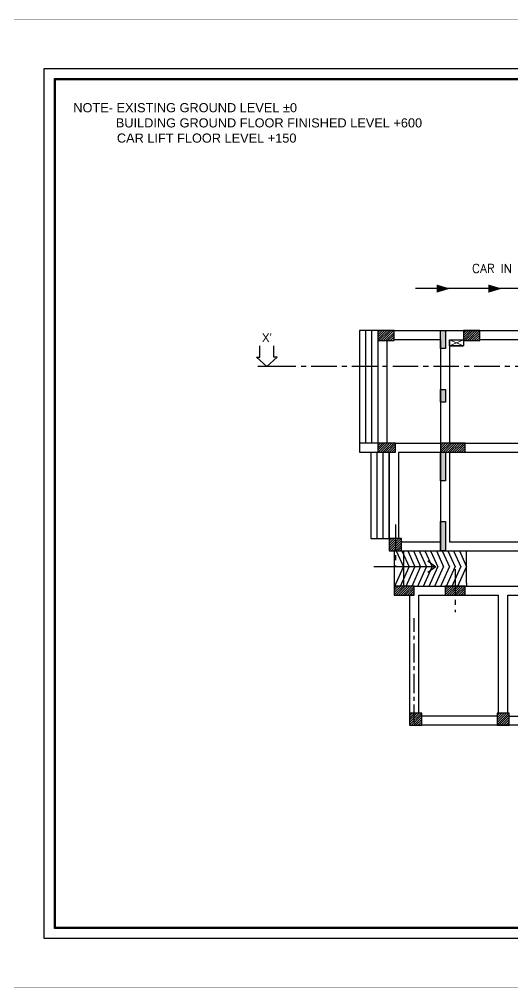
# Model space of a CAD drawing. Header units: millimetres. Extents: x -5 to 1510635, y -6 to 71285.
# Drawn here: x 295223 to 319422, y -5 to 47525 of the extents above; entities that cross this region are included whole.
import ezdxf
from ezdxf.enums import TextEntityAlignment as Align

# ---------------------------------------------------------------- set-up
doc = ezdxf.new("R2010")
doc.units = ezdxf.units.MM
doc.header["$LTSCALE"] = 1000
for name, pattern in [('CENTER', [2, 1.25, -0.25, 0.25, -0.25]), ('HIDDEN', [0.375, 0.25, -0.125]), ('S-BM G$0$HIDDEN', [9.525, 6.35, -3.175])]:
    doc.linetypes.add(name, pattern=pattern)
for name, color, linetype in [('1', 1, 'CENTER'), ('3', 3, 'Continuous'), ('MP-2', 42, 'Continuous'), ('MP-7', 7, 'Continuous'), ('MP-8', 8, 'Continuous'), ('S-BM G$0$S-BEAM', 21, 'Continuous'), ('S-BM G$0$S-HATCH-DROP', 11, 'Continuous'), ('S-COL G$0$G RCW HACH', 11, 'Continuous'), ('S-COL G$0$GRD RC WALL', 31, 'Continuous'), ('S-COL G$0$S-COL-1', 31, 'Continuous'), ('S-COL G$0$S-COL-HATCH', 11, 'Continuous'), ('S-GRID', 11, 'CENTER'), ('S-TEXT', 21, 'Continuous'), ('SDIM-2', 11, 'Continuous')]:
    doc.layers.add(name, color=color, linetype=linetype)
for name, color, linetype, lineweight in [('OPENING ELE 0.09', 35, 'Continuous', 9), ('S-BM G$0$S-DIM', 11, 'Continuous', 13), ('S-HATCH', 11, 'Continuous', 13)]:
    doc.layers.add(name, color=color, linetype=linetype, lineweight=lineweight)
doc.styles.add('GHD', font='OUTLINE', dxfattribs={"bigfont": 'GHD'})
doc.styles.add('GHG1', font='simplex.shx', dxfattribs={"bigfont": 'whgtxt.shx'})
doc.styles.add('H', font='arial.ttf')
doc.styles.add('TEXT', font='romans.shx', dxfattribs={"width": 0.75})
doc.dimstyles.new('MET-100', dxfattribs={"dimscale": 100, "dimtxt": 2, "dimasz": 2, "dimexe": 2, "dimexo": 2, "dimgap": 0.5, "dimtad": 1, "dimdec": 0, "dimdsep": 46, "dimtxsty": 'TEXT', "dimblk1": 'OBLIQUE', "dimblk2": 'OBLIQUE', "dimsah": 1, "dimcen": 0, "dimdle": 2, "dimclrd": 11, "dimclre": 11, "dimclrt": 21, "dimadec": 0, "dimazin": 0, "dimtfac": 0.8, "dimtdec": 0, "dimtofl": 0, "dimtmove": 0, "dimatfit": 3, "dimfxl": 1, "dimtolj": 1, "dimtzin": 0, "dimarcsym": 0})

# ---------------------------------------------------------------- blocks, each defined once
blk = doc.blocks.new('_Oblique')
at = {"layer": 'OPENING ELE 0.09', "color": 0, "lineweight": -2}
blk.add_line((-0.5, -0.5), (0.5, 0.5), dxfattribs=at)

msp = doc.modelspace()

# ---------------------------------------------------------------- hatches: boundary and pattern name
at = {"layer": 'S-COL G$0$G RCW HACH'}
h = msp.add_hatch(dxfattribs=at)
h.set_pattern_fill('DOTS', color=256, scale=40)
h.set_pattern_definition([(0, (-3685573.68, 169692.81), (31.75, 63.5), [0, -63.5])])
h.paths.add_polyline_path([(315877.704, 28726.031), (316127.704, 28726.031), (316127.704, 29363.988), (315877.704, 29363.988)])
h.paths.add_polyline_path([(316127.947, 26279.011), (315877.947, 26279.011), (315877.704, 24869.011), (316127.704, 24869.011)])
h.paths.add_polyline_path([(316127.704, 22869.332), (315877.704, 22869.332), (315877.704, 21439.332), (316127.704, 21439.332)])
h.paths.add_polyline_path([(315877.704, 31363.988), (316127.704, 31363.988), (316127.704, 32254.011), (315877.704, 32254.011)])
at = {"layer": 'S-COL G$0$S-COL-HATCH'}
h = msp.add_hatch(dxfattribs=at)
h.set_pattern_fill('ANSI31', color=256, scale=25)
h.set_pattern_definition([(45, (-3686933.8, 188472.81), (-56.1266008, 56.1266008), [])])
h.paths.add_polyline_path([(312802.823, 31754.011), (313602.823, 31754.011), (313602.823, 32254.011), (312802.823, 32254.011)])
h = msp.add_hatch(dxfattribs=at)
h.set_pattern_fill('ANSI31', color=256, scale=25)
h.set_pattern_definition([(45, (-3682928.68, 188472.81), (-56.1266008, 56.1266008), [])])
h.paths.add_polyline_path([(317007.947, 31754.011), (317807.947, 31754.011), (317807.947, 32254.011), (317007.947, 32254.011)])
h = msp.add_hatch(dxfattribs=at)
h.set_pattern_fill('ANSI31', color=256, scale=25)
h.set_pattern_definition([(45, (-3685573.68, 169801.866), (-56.1266008, 56.1266008), [])])
h.paths.add_polyline_path([(312802.823, 26279.011), (313678.131, 26279.011), (313678.131, 26729.011), (312802.823, 26729.011)])
h = msp.add_hatch(dxfattribs=at)
h.set_pattern_fill('ANSI31', color=256, scale=25)
h.set_pattern_definition([(45, (-3682158.86, 169801.866), (-56.1266008, 56.1266008), [])])
h.paths.add_polyline_path([(315877.947, 26279.011), (317092.947, 26279.011), (317092.947, 26729.011), (315877.947, 26729.011)])
h = msp.add_hatch(dxfattribs=at)
h.set_pattern_fill('ANSI31', color=256, scale=25)
h.set_pattern_definition([(45, (-3686568.5, 178258.13), (-56.1266008, 56.1266008), [])])
h.paths.add_polyline_path([(313368.131, 21439.332), (313968.131, 21439.332), (313968.131, 22039.332), (313368.131, 22039.332)])
h = msp.add_hatch(dxfattribs=at)
h.set_pattern_fill('ANSI31', color=256, scale=25)
h.set_pattern_definition([(45, (-3686321.3, 176077.755), (-56.1266008, 56.1266008), [])])
h.paths.add_polyline_path([(313615.323, 19258.955), (314590.323, 19258.955), (314590.323, 19708.955), (313615.323, 19708.955)])
h = msp.add_hatch(dxfattribs=at)
h.set_pattern_fill('ANSI31', color=256, scale=25)
h.set_pattern_definition([(45, (-3683818.68, 176077.755), (-56.1266008, 56.1266008), [])])
h.paths.add_polyline_path([(316117.947, 19258.955), (317092.947, 19258.955), (317092.947, 19708.955), (316117.947, 19708.955)])
h = msp.add_hatch(dxfattribs=at)
h.set_pattern_fill('ANSI31', color=256, scale=25)
h.set_pattern_definition([(45, (-3685573.68, 169692.81), (-56.1266008, 56.1266008), [])])
h.paths.add_polyline_path([(314362.947, 12874.011), (314962.947, 12874.011), (314962.947, 13474.011), (314362.947, 13474.011)])
h = msp.add_hatch(dxfattribs=at)
h.set_pattern_fill('ANSI31', color=256, scale=25)
h.set_pattern_definition([(45, (-3688243.4, 169692.81), (-56.1266008, 56.1266008), [])])
h.paths.add_polyline_path([(318657.947, 12874.011), (319257.947, 12874.011), (319257.947, 13474.011), (318657.947, 13474.011)])

# ---------------------------------------------------------------- linework, layer by layer
at = {"layer": '1'}
msp.add_line((322789.745, 30482.076), (307808.816, 30482.076), dxfattribs=at)
at = {"layer": '3'}
msp.add_line((307808.816, 30482.076), (306925.816, 30482.076), dxfattribs=at)
at = {"layer": 'MP-2'}
for p, q in [((307027.023, 30944.393), (307027.023, 31507.552)), ((307707.606, 30944.385), (307707.606, 31507.544)), ((307367.313, 30482.084), (306858.906, 30944.393)), ((306858.906, 30944.393), (307027.023, 30944.393)), ((307367.313, 30482.084), (307875.72, 30944.393)), ((307875.723, 30944.385), (307707.606, 30944.385))]:
    msp.add_line(p, q, dxfattribs=at)
at = {"layer": 'MP-2', "const_width": 10}
msp.add_lwpolyline([(361200, 0), (294000, 0), (294000, 47520), (361200, 47520)], close=True, dxfattribs=at)
at = {"layer": 'MP-7'}
for points in [[(296440, 45120), (358760, 45120), (358760, 2400), (296440, 2400)], [(358261.091, 2898.909), (296938.909, 2898.909), (296938.909, 44621.091), (358261.091, 44621.091)], [(296994.343, 44565.657), (358205.657, 44565.657), (358205.657, 2954.343), (296994.343, 2954.343)]]:
    msp.add_lwpolyline(points, close=True, dxfattribs=at)
at = {"layer": 'MP-8', "color": 3, "linetype": 'HIDDEN', "ltscale": 2000}
msp.add_line((323247.665, 34308.792), (314651.518, 34308.792), dxfattribs=at)
at = {"layer": 'MP-8', "color": 3}
for points in [[(315689.044, 34308.792, 400, 0.4, 0), (316360.653, 34308.792, 0.4, 0.4, 0)], [(318233.088, 34308.792, 400, 0.4, 0), (318904.697, 34308.792, 0.4, 0.4, 0)]]:
    msp.add_lwpolyline(points, format="xyseb", dxfattribs=at)
at = {"layer": 'S-BM G$0$S-BEAM'}
for p, q in [((313402.823, 32254.011, 0), (321847.665, 32254.011, 0)), ((312802.823, 31750.988, 0), (312802.823, 26725.988, 0)), ((315877.704, 31800.988, 0), (315877.704, 21436.309, 0)), ((313368.131, 26275.988, 0), (313368.131, 21936.309, 0)), ((313617.823, 21436.309, 0), (313617.823, 19705.932, 0)), ((313968.131, 21436.309, 0), (317163.131, 21436.309, 0)), ((317163.131, 19855.932, 0), (317163.131, 21436.309, 0)), ((314592.823, 19708.955, 0), (317163.131, 19708.955, 0)), ((314362.947, 19244.934, 0), (314362.947, 13364.356, 0)), ((319692.947, 12870.988, 0), (314862.947, 12871.356, 0))]:
    msp.add_line(p, q, dxfattribs=at)
at = {"layer": 'S-BM G$0$S-BEAM', "linetype": 'S-BM G$0$HIDDEN'}
for p, q in [((313252.823, 31750.988, 0), (313252.823, 26725.988, 0)), ((313602.823, 31804.011, 0), (315877.704, 31804.011, 0)), ((316327.704, 31800.988, 0), (317007.947, 31800.988, 0)), ((316327.704, 31800.988, 0), (316327.704, 26725.988, 0)), ((316327.704, 31493.988, 0), (317007.947, 31493.988, 0)), ((317807.947, 31804.011, 0), (321587.665, 31804.011, 0)), ((313678.131, 26729.011, 0), (315877.704, 26729.011, 0)), ((316327.704, 26729.011, 0), (321997.665, 26729.011, 0)), ((313818.131, 26279.011, 0), (315877.704, 26279.011, 0)), ((313818.131, 26266.934, 0), (313818.131, 22036.309, 0)), ((316327.704, 26279.011, 0), (321997.665, 26279.011, 0)), ((316327.704, 26275.988, 0), (316327.704, 21886.309, 0)), ((313968.131, 21886.309, 0), (315877.704, 21886.309, 0)), ((316327.704, 21886.309, 0), (321198.04, 21886.309, 0)), ((314067.823, 21436.309, 0), (314067.823, 19705.932, 0)), ((317163.131, 21436.309, 0), (321214.477, 21436.309, 0)), ((317163.131, 19855.932, 0), (317163.131, 19705.932)), ((317163.131, 19708.955, 0), (321197.04, 19708.955)), ((314812.947, 19258.955, 0), (318732.947, 19258.955, 0)), ((314812.947, 13470.988, 0), (314812.947, 19255.932, 0)), ((318732.947, 13470.988, 0), (318732.947, 19258.707, 0)), ((319182.947, 13470.988, 0), (319182.947, 19260.663, 0)), ((319182.947, 19259.513, 0), (321197.04, 19259.513)), ((318657.947, 13320.988, 0), (314962.947, 13320.988, 0)), ((319257.947, 13320.988, 0), (326237.665, 13320.988, 0))]:
    msp.add_line(p, q, dxfattribs=at)
at = {"layer": 'S-BM G$0$S-DIM'}
msp.add_line((317092.947, 19708.955, 0), (317173.982, 19708.955, 0), dxfattribs=at)
at = {"layer": 'S-BM G$0$S-HATCH-DROP'}
for p, q in [((311903.448, 32251.151, 0), (311902.448, 26276.042, 0)), ((312802.823, 32250.988, 0), (311903.448, 32251.151, 0)), ((312203.448, 32250.988, 0), (312203.127, 26726.025, 0)), ((312503.448, 32250.988, 0), (312503.127, 26726.007, 0)), ((312802.823, 26725.988, 0), (311902.524, 26726.139, 0)), ((311902.448, 26276.042, 0), (312468.756, 26276.042, 0)), ((312468.756, 26276.042, 0), (312468.756, 22036.309, 0)), ((312468.756, 26276.042, 0), (312802.823, 26275.988, 0)), ((312768.756, 22036.309, 0), (312769.012, 26275.99, 0)), ((313068.756, 22036.291, 0), (313069.012, 26275.972, 0)), ((313367.756, 22036.309, 0), (313367.756, 26266.934, 0)), ((312468.756, 22036.309, 0), (313368.756, 22036.309, 0)), ((313726.728, 21395.981, 0), (314065.103, 20646.12, 0)), ((314008.367, 21395.981, 0), (314346.742, 20646.12, 0)), ((314290.006, 21395.981, 0), (314628.381, 20646.12, 0)), ((314571.645, 21395.981, 0), (314910.02, 20646.12, 0)), ((314853.284, 21395.981, 0), (315191.659, 20646.12, 0)), ((315134.922, 21395.981, 0), (315473.297, 20646.12, 0)), ((315416.561, 21395.981, 0), (315754.936, 20646.12, 0)), ((315698.2, 21395.981, 0), (316036.575, 20646.12, 0)), ((315979.839, 21395.981, 0), (316318.214, 20646.12, 0)), ((316261.478, 21395.981, 0), (316599.853, 20646.12, 0)), ((316543.117, 21395.981, 0), (316881.492, 20646.12, 0)), ((316824.756, 21395.981, 0), (317163.131, 20646.12, 0)), ((313640.843, 19705.932, 0), (314065.103, 20646.12, 0)), ((313922.482, 19705.932, 0), (314346.742, 20646.12, 0)), ((314204.121, 19705.932, 0), (314628.381, 20646.12, 0)), ((314485.759, 19705.932, 0), (314910.02, 20646.12, 0)), ((314767.398, 19705.932, 0), (315191.659, 20646.12, 0)), ((315049.037, 19705.932, 0), (315473.297, 20646.12, 0)), ((315330.676, 19705.932, 0), (315754.936, 20646.12, 0)), ((315612.315, 19705.932, 0), (316036.575, 20646.12, 0)), ((315893.954, 19705.932, 0), (316318.214, 20646.12, 0)), ((316175.593, 19705.932, 0), (316599.853, 20646.12, 0)), ((316457.232, 19705.932, 0), (316881.492, 20646.12, 0)), ((316738.871, 19705.932, 0), (317163.131, 20646.12, 0))]:
    msp.add_line(p, q, dxfattribs=at)
at = {"layer": 'S-BM G$0$S-HATCH-DROP', "elevation": 0}
msp.add_lwpolyline([(317007.947, 31493.988), (316327.704, 31493.988), (316327.704, 31800.988), (317007.947, 31800.988)], close=True, dxfattribs=at)
at = {"layer": 'S-COL G$0$GRD RC WALL', "elevation": 0}
for points in [[(315877.704, 32254.011), (316127.704, 32254.011), (316127.704, 31363.988), (315877.704, 31363.988)], [(315877.704, 29363.988), (316127.704, 29363.988), (316127.704, 28726.031), (315877.704, 28726.031)], [(315877.947, 26279.011), (316127.947, 26279.011), (316127.704, 24869.011), (315877.704, 24869.011)], [(315877.704, 22869.332), (316127.704, 22869.332), (316127.704, 21439.332), (315877.704, 21439.332)]]:
    msp.add_lwpolyline(points, close=True, dxfattribs=at)
at = {"layer": 'S-COL G$0$S-COL-1'}
for p, q in [((313602.823, 32004.011, 0), (313602.823, 32253.996, 0)), ((314560.447, 19258.955, 0), (314360.447, 19258.955, 0)), ((317063.071, 19258.955, 0), (316863.071, 19258.955, 0))]:
    msp.add_line(p, q, dxfattribs=at)
at = {"layer": 'S-COL G$0$S-COL-1', "elevation": 0}
for points in [[(312802.823, 31754.011), (313602.823, 31754.011), (313602.823, 32254.011), (312802.823, 32254.011)], [(317007.947, 31754.011), (317807.947, 31754.011), (317807.947, 32254.011), (317007.947, 32254.011)], [(312802.823, 26279.011), (313678.131, 26279.011), (313678.131, 26729.011), (312802.823, 26729.011)], [(315877.947, 26279.011), (317092.947, 26279.011), (317092.947, 26729.011), (315877.947, 26729.011)], [(313368.131, 21439.332), (313968.131, 21439.332), (313968.131, 22039.332), (313368.131, 22039.332)], [(313615.323, 19258.955), (314590.323, 19258.955), (314590.323, 19708.955), (313615.323, 19708.955)], [(316117.947, 19258.955), (317092.947, 19258.955), (317092.947, 19708.955), (316117.947, 19708.955)], [(314362.947, 12874.011), (314962.947, 12874.011), (314962.947, 13474.011), (314362.947, 13474.011)], [(318657.947, 12874.011), (319257.947, 12874.011), (319257.947, 13474.011), (318657.947, 13474.011)]]:
    msp.add_lwpolyline(points, close=True, dxfattribs=at)
at = {"layer": 'S-GRID'}
for p, q in [((313668.131, 22722.811, 0), (313668.131, 20679.058, 0)), ((316605.447, 20538.843, 0), (316605.447, 18419.372, 0))]:
    msp.add_line(p, q, dxfattribs=at)
at = {"layer": 'S-GRID', "ltscale": 0.75}
msp.add_line((314587.947, 12954.727, 0), (314587.947, 18134.011, 0), dxfattribs=at)
at = {"layer": 'S-HATCH'}
for p, q in [((316327.704, 31800.988, 0), (317007.947, 31493.988, 0)), ((317007.947, 31800.988, 0), (316327.704, 31493.988, 0))]:
    msp.add_line(p, q, dxfattribs=at)
at = {"layer": 'S-TEXT', "elevation": 0}
msp.add_lwpolyline([(316327.704, 31800.988), (317007.947, 31800.988), (317007.947, 31493.988), (316327.704, 31493.988)], close=True, dxfattribs=at)

# ---------------------------------------------------------------- texts
at = {"layer": '3', "style": 'GHD'}
msp.add_text("X'", height=423.36, dxfattribs=at).set_placement((307363.396, 31685.433), align=Align.CENTER)
at = {"layer": 'MP-2', "style": 'GHG1'}
msp.add_text('CAR IN', height=432, dxfattribs=at).set_placement((317434.537, 35083.233))
at = {"layer": 'MP-8', "linetype": 'ByBlock', "insert": (297870.02, 43413.851), "char_height": 447.61621, "attachment_point": 1, "style": 'H'}
msp.add_mtext_dynamic_manual_height_columns('{\\fArial|b0|i0|c238|p34;NOTE- EXISTING GROUND LEVEL %%P0\\P            BUILDING GROUND FLOOR FINISHED LEVEL +600\\P^I  CAR LIFT FLOOR LEVEL +150}', width=29952.96773, gutter_width=1598.629, heights=[0], dxfattribs=at)

# ---------------------------------------------------------------- leaders
at = {"layer": 'SDIM-2'}
msp.add_leader([(315657.844, 20655.928, 0), (312617.246, 20655.928, 0)], dimstyle='MET-100', override={"dimasz": 4, "dimgap": 0.5, "dimtad": 0, "dimldrblk": 'Open90'}, dxfattribs=at)

doc.saveas('drawing.dxf')
